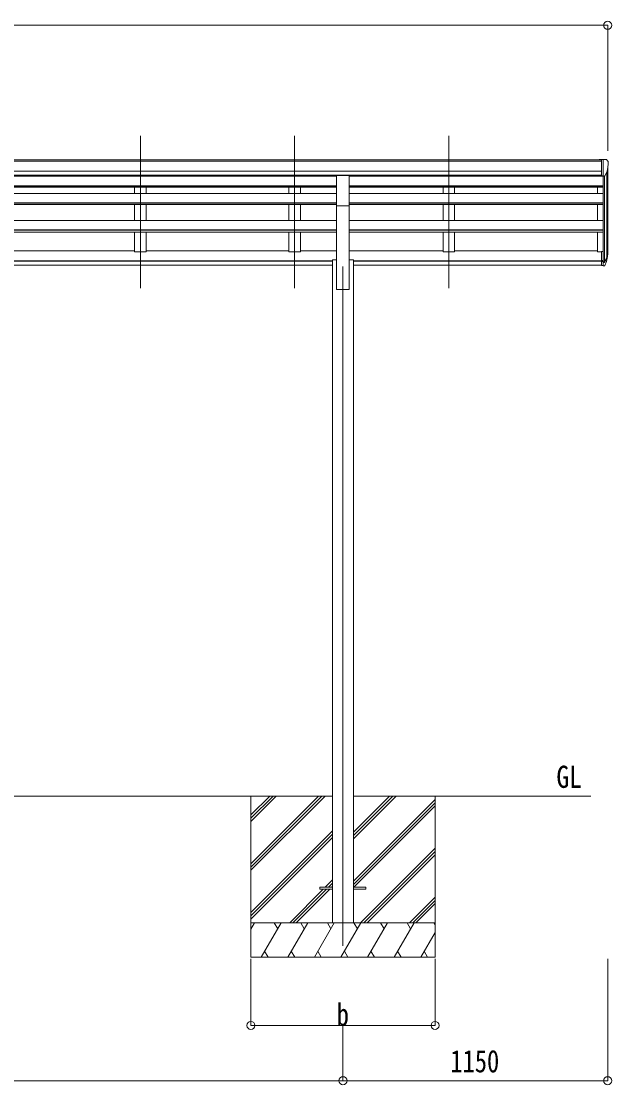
# Model space of a CAD drawing. Units: millimetres at full size; details may follow other scales. Extents: x -9783 to 33754, y -10064 to 6752.
# Drawn here: x 24515 to 27080, y -3952 to 668 of the extents above; entities that cross this region are included whole.
import ezdxf
from ezdxf.enums import TextEntityAlignment as Align

# ---------------------------------------------------------------- set-up
doc = ezdxf.new("R2010")
doc.units = ezdxf.units.MM
doc.header["$LTSCALE"] = 35
doc.header["$PDMODE"] = 32
doc.header["$PDSIZE"] = 35
for name, color, linetype, lineweight in [('0-0_0', 7, 'Continuous', 9), ('0-1_本体', 4, 'Continuous', 9), ('0-2_部品', 7, 'Continuous', 9), ('0-8_PARTS2', 2, 'Continuous', 9), ('0-A_寸法', 6, 'Continuous', 9)]:
    doc.layers.add(name, color=color, linetype=linetype, lineweight=lineweight)
doc.styles.add('ＭＳ ゴシック', font='')
doc.styles.get('ＭＳ ゴシック').set_extended_font_data('MS Gothic')

msp = doc.modelspace()

# ---------------------------------------------------------------- linework, layer by layer
at = {"layer": '0-0_0'}
for p, q in [((22857.27, -2698.21), (25866.87, -2698.21)), ((25512.07, -2698.21), (25512.07, -3398.21)), ((25512.07, -2992.38), (25806.25, -2698.21)), ((25512.07, -3006.52), (25820.39, -2698.21)), ((25512.07, -3020.67), (25834.54, -2698.21)), ((25512.07, -2808.54), (25622.4, -2698.21)), ((25512.07, -2794.39), (25608.26, -2698.21)), ((25512.07, -2780.25), (25594.12, -2698.21)), ((25957.27, -2698.21), (26988.07, -2698.21)), ((25957.27, -2883.84), (26142.9, -2698.21)), ((25957.27, -2869.69), (26128.76, -2698.21)), ((25957.27, -2855.55), (26114.62, -2698.21)), ((25957.27, -3067.68), (26312.07, -2712.89)), ((26312.07, -2698.21), (26312.07, -3398.21)), ((25957.27, -3081.82), (26312.07, -2727.03)), ((25959.53, -3093.71), (26312.07, -2741.17)), ((25512.07, -3204.51), (25866.87, -2849.72)), ((25512.07, -3218.66), (25866.87, -2863.86)), ((25512.07, -3232.8), (25866.87, -2878)), ((25988.88, -3248.21), (26312.07, -2925.02)), ((26003.02, -3248.21), (26312.07, -2939.16)), ((26017.17, -3248.21), (26312.07, -2953.3)), ((25835.01, -3093.71), (25866.87, -3061.85)), ((25849.16, -3093.71), (25866.87, -3075.99)), ((25863.3, -3093.71), (25866.87, -3090.13)), ((25680.51, -3248.21), (25826.01, -3102.71)), ((25694.66, -3248.21), (25840.16, -3102.71)), ((25708.8, -3248.21), (25854.3, -3102.71)), ((26201.01, -3248.21), (26312.07, -3137.15)), ((26215.16, -3248.21), (26312.07, -3151.29)), ((26229.3, -3248.21), (26312.07, -3165.43)), ((26312.07, -3248.21), (25512.07, -3248.21)), ((25512.07, -3275.71), (25527.95, -3248.21)), ((25556.82, -3398.21), (25643.42, -3248.21)), ((25628.42, -3274.19), (25613.42, -3248.2)), ((25672.29, -3398.2), (25758.89, -3248.21)), ((25743.89, -3274.19), (25728.89, -3248.21)), ((25787.76, -3398.21), (25874.36, -3248.21)), ((25859.36, -3274.19), (25844.36, -3248.21)), ((25903.23, -3398.21), (25989.83, -3248.21)), ((25974.83, -3274.19), (25959.83, -3248.2)), ((26018.7, -3398.21), (26105.3, -3248.21)), ((26090.3, -3274.19), (26075.3, -3248.21)), ((26134.17, -3398.21), (26220.77, -3248.21)), ((26190.77, -3248.21), (26205.77, -3274.19)), ((26306.24, -3248.21), (26312.07, -3258.31)), ((26249.64, -3398.21), (26312.07, -3290.07)), ((25571.82, -3372.23), (25586.82, -3398.21)), ((25687.29, -3372.23), (25702.29, -3398.2)), ((25802.76, -3372.22), (25817.76, -3398.21)), ((25918.23, -3372.23), (25933.23, -3398.21)), ((26033.7, -3372.23), (26048.7, -3398.21)), ((26149.17, -3372.23), (26164.17, -3398.21)), ((26264.64, -3372.23), (26279.64, -3398.21)), ((25512.07, -3398.21), (26312.07, -3398.21))]:
    msp.add_line(p, q, dxfattribs=at)
at = {"layer": '0-1_本体'}
for p, q in [((21688.57, 65.92), (27035.57, 65.92)), ((21688.57, 60.57), (27035.57, 60.57)), ((21688.57, 17.04), (27035.57, 17.03)), ((27057.79, 10.36), (27057.79, -359.35)), ((27062.07, -335.08), (27062.07, 29.16)), ((21688.57, -0.63), (27035.57, -0.63)), ((25884.57, -5.47), (22839.57, -5.47)), ((25007.07, -3.01), (25007.07, -5.47)), ((25057.07, -3.01), (25057.07, -5.47)), ((25677.07, -3.01), (25677.07, -5.47)), ((25727.07, -3.01), (25727.07, -5.47)), ((25939.57, -3.13), (27035.57, -3.13)), ((25939.57, -5.47), (27042.07, -5.47)), ((26347.07, -3.01), (26347.07, -5.47)), ((26397.07, -3.01), (26397.07, -5.47)), ((27042.07, -5.47), (27042.07, -332.91)), ((27048.07, -4.99), (27048.07, -377.35)), ((25884.57, -47.67), (22839.57, -47.67)), ((25884.57, -49.06), (22839.57, -49.06)), ((25884.57, -52.75), (22839.57, -52.75)), ((25884.57, -80), (22839.57, -80)), ((25007.07, -52.75), (25007.07, -80)), ((25057.07, -52.75), (25057.07, -80)), ((25677.07, -52.75), (25677.07, -80)), ((25727.07, -52.75), (25727.07, -80)), ((25939.57, -47.67), (27042.07, -47.67)), ((25939.57, -49.06), (27042.07, -49.06)), ((25939.57, -52.75), (27042.07, -52.75)), ((25939.57, -80), (27042.07, -80)), ((26347.07, -52.75), (26347.07, -80)), ((26397.07, -52.75), (26397.07, -80)), ((27017.07, -80), (27017.07, -52.75)), ((25884.57, -120.73), (22839.57, -120.73)), ((25884.57, -122.21), (22839.57, -122.21)), ((25884.57, -129.02), (22839.57, -129.02)), ((25007.07, -129.02), (25007.07, -198.51)), ((25057.07, -129.02), (25057.07, -198.51)), ((25677.07, -129.02), (25677.07, -198.51)), ((25727.07, -129.02), (25727.07, -198.51)), ((25884.57, -498.21), (25884.57, -134.26)), ((25939.57, -120.73), (27042.07, -120.73)), ((25939.57, -122.21), (27042.07, -122.21)), ((25939.57, -129.02), (27042.07, -129.02)), ((25939.57, -498.21), (25939.57, -134.26)), ((26347.07, -129.02), (26347.07, -198.51)), ((26397.07, -129.02), (26397.07, -198.51)), ((27017.07, -198.51), (27017.07, -129.02)), ((25884.57, -198.51), (22839.57, -198.51)), ((25939.57, -198.51), (27042.07, -198.51)), ((25884.57, -237.82), (22839.57, -237.82)), ((25884.57, -239.31), (22839.57, -239.31)), ((25884.57, -248.78), (22839.57, -248.78)), ((25007.07, -248.78), (25007.07, -333.74)), ((25677.07, -248.78), (25677.07, -333.74)), ((25939.57, -237.82), (27042.07, -237.82)), ((25939.57, -239.31), (27042.07, -239.31)), ((25939.57, -248.78), (27042.07, -248.78)), ((26347.07, -248.78), (26347.07, -333.74)), ((27017.07, -333.74), (27017.07, -248.78)), ((24387.07, -328.94), (25007.07, -328.94)), ((25057.07, -328.94), (25677.07, -328.94)), ((25727.07, -328.94), (25884.57, -328.94)), ((25866.87, -368.21), (25884.57, -368.21)), ((25866.87, -368.21), (25866.87, -3248.21)), ((25939.57, -328.94), (26347.07, -328.94)), ((26397.07, -328.94), (27017.07, -328.94)), ((27035.57, -333.74), (27017.07, -333.74)), ((22857.27, -373.24), (25866.87, -373.24)), ((22857.27, -374.62), (25866.87, -374.62)), ((22857.27, -391.8), (25866.87, -391.8)), ((25957.27, -373.24), (27035.57, -373.24)), ((25957.27, -374.62), (27035.57, -374.62)), ((25957.27, -391.8), (27035.57, -391.8)), ((25884.57, -498.21), (25939.57, -498.21))]:
    msp.add_line(p, q, dxfattribs=at)
for points in [[(22839.57, -3.01), (25702.07, -3.13), (25884.57, -3.13)], [(25057.07, -248.78), (25057.07, -333.74), (25007.07, -333.74)], [(25727.07, -248.78), (25727.07, -333.74), (25677.07, -333.74)], [(26397.07, -248.78), (26397.07, -333.74), (26347.07, -333.74)], [(25939.57, -368.21), (25957.27, -368.21), (25957.27, -3248.21)]]:
    msp.add_lwpolyline(points, dxfattribs=at)
at = {"layer": '0-2_部品'}
for p, q in [((27035.57, 67.52), (27025.57, 67.43)), ((27025.57, 65.92), (27025.57, 67.43)), ((27035.57, -4.47), (27035.57, 67.52)), ((27054.07, 67.52), (27035.57, 67.52)), ((27042.07, -5.47), (27042.07, 67.52)), ((27054.07, 67.52), (27056.4, 67.38)), ((27057.16, 66.95), (27061.23, 61.14)), ((27064.07, 58.15), (27064.07, 57.52)), ((27049.7, -3.65), (27058.97, 12.41)), ((25884.57, -2.35), (25939.57, -2.35)), ((25884.57, -134.42), (25884.57, -2.35)), ((25939.57, -134.42), (25939.57, -2.35)), ((27035.57, -4.47), (27042.07, -4.47)), ((27042.07, -5.47), (27047.28, -5.15)), ((25884.57, -134.42), (25939.57, -134.42)), ((27035.57, -332.91), (27035.57, -393.97)), ((27035.57, -332.91), (27042.07, -332.91)), ((27042.07, -332.91), (27042.07, -394.79)), ((27048.5, -376.87), (27058.26, -358.46)), ((27059.68, -358.95), (27049.51, -378.12)), ((27035.57, -371.22), (27042.07, -371.22)), ((27035.57, -376.62), (27042.07, -376.62)), ((27035.57, -393.97), (27042.07, -393.97)), ((27042.07, -377.62), (27047.21, -377.62)), ((27042.07, -379.62), (27046.92, -379.62)), ((27042.07, -394.79), (27046.92, -394.79)), ((27057.09, -375.81), (27049.51, -393.29))]:
    msp.add_line(p, q, dxfattribs=at)
at = {"layer": '0-2_部品', "color": 4}
for p, q in [((25812.07, -3093.71), (25812.07, -3102.71)), ((25866.87, -3093.71), (25812.07, -3093.71)), ((26011.67, -3093.71), (25956.87, -3093.71)), ((25866.87, -3102.71), (25812.07, -3102.71))]:
    msp.add_line(p, q, dxfattribs=at)
msp.add_lwpolyline([(26011.67, -3093.71), (26011.67, -3102.71), (25956.87, -3102.71)], dxfattribs=at)
at = {"layer": '0-2_部品'}
for centre, radius, start, end in [((27056.34, 66.38), 1, 35, 86.5), ((26862.07, 57.52), 202, 347.09739, 0), ((27061.07, 58.15), 3, 0, 87), ((27047.1, -2.15), 3, 273.5, 330), ((26928.85, -339.73), 133.22, 344.28698, 356.72013), ((26974.12, -332.5), 88.05, 342.78929, 2.77608), ((26973.41, -336.78), 89.07, 345.58812, 5.50424), ((27046.92, -376.62), 3, 270, 330), ((27046.92, -391.79), 3, 270, 330), ((27047.21, -376.12), 1.5, 270, 330)]:
    msp.add_arc(centre, radius, start, end, dxfattribs=at)
at = {"layer": '0-8_PARTS2'}
for p, q in [((25032.07, -492), (25032.07, 170.52)), ((25702.07, -492), (25702.07, 170.52)), ((26372.07, -492), (26372.07, 170.52)), ((25912.07, -398.21), (25912.07, -3348.21))]:
    msp.add_line(p, q, dxfattribs=at)
at = {"layer": '0-A_寸法'}
for p, q in [((21662.07, 650.15), (27062.07, 650.15)), ((27062.07, 650.15), (27062.07, 104.53)), ((25512.07, -3694.59), (25512.07, -3405.62)), ((26312.07, -3694.59), (26312.07, -3405.62)), ((27062.07, -3934.57), (27062.07, -3405.62)), ((25512.07, -3694.59), (26312.07, -3694.59)), ((25912.07, -3934.57), (25912.07, -3694.59)), ((22812.07, -3934.57), (25912.07, -3934.57)), ((25912.07, -3934.57), (27062.07, -3934.57))]:
    msp.add_line(p, q, dxfattribs=at)
for p in [(27062.07, 650.15), (25512.07, -3694.59), (26312.07, -3694.59), (25912.07, -3934.57), (27062.07, -3934.57)]:
    msp.add_point(p, dxfattribs=at)

# ---------------------------------------------------------------- texts
at = {"layer": '0-0_0', "style": 'ＭＳ ゴシック', "width": 0.85}
msp.add_text('GL', height=96.22, dxfattribs=at).set_placement((26839.17, -2691.27), align=Align.BOTTOM_LEFT)
at = {"layer": '0-A_寸法', "color": 7, "style": 'ＭＳ ゴシック', "width": 0.8}
for s, p in [('b', (25884.95, -3725.09)), ('1150', (26378.57, -3927.57))]:
    msp.add_text(s, height=97.51, dxfattribs=at).set_placement(p, align=Align.BOTTOM_LEFT)

doc.saveas('drawing.dxf')
